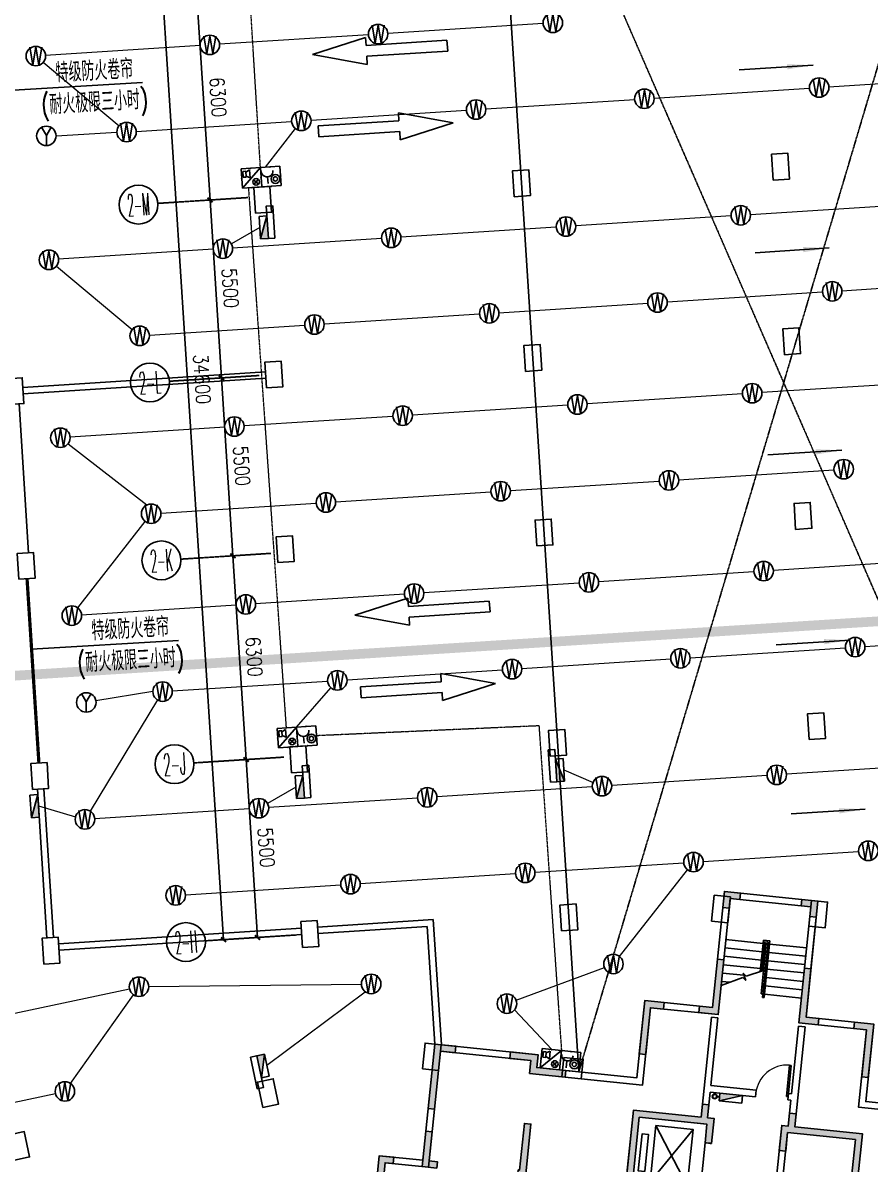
# Model space of a CAD drawing. Extents: x -781653 to 929899, y -292639 to -18670.
# Drawn here: x -193095 to -166968, y -171600 to -136385 of the extents above; entities that cross this region are included whole.
import ezdxf
from ezdxf.enums import TextEntityAlignment as Align

# ---------------------------------------------------------------- set-up
doc = ezdxf.new("R2010")
doc.units = 0
doc.header["$LTSCALE"] = 10
doc.header["$MEASUREMENT"] = 0
for name, pattern in [('ACAD_ISO11W100', [33.5, 12, -3, 12, -3, 0.5, -3]), ('BORDER', [1.75, 0.5, -0.25, 0.5, -0.25, 0, -0.25]), ('CENTER', [2, 1.25, -0.25, 0.25, -0.25]), ('DASH', [0.35, 0.25, -0.1]), ('DASHED', [0.75, 0.5, -0.25])]:
    doc.linetypes.add(name, pattern=pattern)
doc.layers.get('0').update_dxf_attribs({"linetype": 'CONTINUOUS'})
doc.layers.get('Defpoints').update_dxf_attribs({"linetype": 'CONTINUOUS'})
for name, color, linetype in [('A-STAIRS', 9, 'CONTINUOUS'), ('AXIS', 3, 'CONTINUOUS'), ('AXIS_TEXT', 7, 'CONTINUOUS'), ('COLU', 1, 'CONTINUOUS'), ('DIM_ELEV', 3, 'CONTINUOUS'), ('DIM_SYMB', 3, 'CONTINUOUS'), ('DOTE', 8, 'CENTER'), ('HT-TEXT', 7, 'CONTINUOUS'), ('JPS-X', 1, 'BORDER'), ('JPS-XHS', 7, 'CONTINUOUS'), ('PUB_DIM', 3, 'CONTINUOUS'), ('RD-equip', 3, 'CONTINUOUS'), ('road', 7, 'CONTINUOUS'), ('solid', 252, 'CONTINUOUS'), ('STAIR', 9, 'CONTINUOUS'), ('TEXT', 7, 'CONTINUOUS'), ('wall', 8, 'CONTINUOUS'), ('wall-jg', 7, 'CONTINUOUS'), ('WINDOW', 4, 'CONTINUOUS'), ('消防加墙', 2, 'CONTINUOUS'), ('结构墙', 7, 'CONTINUOUS'), ('行车方向', 4, 'CONTINUOUS'), ('行车线', 207, 'CONTINUOUS')]:
    doc.layers.add(name, color=color, linetype=linetype)
doc.layers.add('RD-line', color=2, linetype='CONTINUOUS', lineweight=0)
doc.layers.get('DOTE').off()
doc.styles.add('_TCH_AXIS', font='COMPLEX', dxfattribs={"bigfont": 'GBCBIG'})
doc.styles.add('COMPLEX', font='COMPLEX')
doc.styles.add('DIM_FONT', font='SIMPLEX', dxfattribs={"width": 0.8, "bigfont": 'HZTXT'})
doc.styles.add('FS1', font='txt4', dxfattribs={"width": 0.8, "bigfont": 'fstxt'})
doc.styles.add('FS2', font='tjromans.shx', dxfattribs={"width": 0.8, "bigfont": 'tjhztxt.shx'})
doc.styles.get("Standard").update_dxf_attribs({"font": 'GBENOR', "bigfont": 'GBCBIG'})
doc.dimstyles.new('DIMN300', dxfattribs={"dimscale": 3, "dimtxt": 300, "dimasz": 100, "dimexe": 250, "dimexo": 300, "dimgap": 150, "dimtad": 1, "dimdec": 0, "dimzin": 0, "dimdsep": 46, "dimtxsty": 'DIM_FONT', "dimblk": 'ARCHTICK', "dimcen": 0.09, "dimclrt": 7, "dimazin": 2, "dimtfac": 1, "dimtdec": 0, "dimtix": 1, "dimtmove": 2, "dimatfit": 3, "dimfxl": 0, "dimtolj": 1, "dimtzin": 0, "dimarcsym": 0})

# ---------------------------------------------------------------- blocks, each defined once
blk = doc.blocks.new('FF')
at = {"linetype": 'Continuous'}
for radius in [75, 60]:
    blk.add_circle((0, 0), radius, dxfattribs=at)
blk = doc.blocks.new('DXHS')
at = {"layer": 'JPS-XHS'}
blk.add_hatch(color=256, dxfattribs=at).paths.add_polyline_path([(-350, 240), (-350, 0), (350, 0)])
at = {"layer": 'JPS-XHS', "linetype": 'Continuous'}
for p, q in [((-350, 240), (-350, 0)), ((-350, 240), (350, 240)), ((-350, 0), (350, 0)), ((350, 240), (350, 0))]:
    blk.add_line(p, q, dxfattribs=at)
at = {"layer": 'JPS-XHS'}
blk.add_line((-350, 240), (350, 0), dxfattribs=at)
blk = doc.blocks.new('$DorLib2D$00000001')
for p, q in [((0.45, 0.975), (0.5, 0.975)), ((0.45, 0), (0.45, 0.975)), ((0.5, 0), (0.5, 0.975)), ((0.5, 0), (0.45, 0))]:
    blk.add_line(p, q)
at = {"lineweight": 13}
blk.add_arc((0.475, 0), 0.975, 91.4693, 180, dxfattribs=at)
blk = doc.blocks.new('A$C48097694')
at = {"layer": 'DIM_SYMB', "color": 8}
blk.add_lwpolyline([(11850, 13670, 0, 0, 0), (11850, 15593, 0, 0, 0), (10550, 15593, 0, 0, 0), (10550, 14750, 80, 0, 0), (10550, 14450, 0, 0, 0)], format="xyseb", dxfattribs=at)
at = {"layer": 'JPS-X', "color": 8, "const_width": 50}
blk.add_lwpolyline([(10175, 10380), (10250, 10380)], dxfattribs=at)
at = {"layer": 'STAIR', "color": 8}
for p, q in [((11100, 15230), (9950, 15230)), ((11300, 15330), (11100, 15330)), ((11100, 15330), (11100, 14352)), ((11250, 15280), (11150, 15280)), ((11150, 15280), (11150, 14374)), ((11200, 15230), (11150, 15230)), ((11200, 15230), (11200, 13670)), ((11200, 15230), (11250, 15230)), ((11200, 15230), (11200, 14397)), ((11250, 15280), (11250, 13570)), ((11300, 15330), (11300, 13570)), ((11300, 15230), (12450, 15230)), ((11100, 14970), (9950, 14970)), ((11200, 14970), (11150, 14970)), ((11200, 14970), (11250, 14970)), ((11300, 14970), (12450, 14970)), ((11100, 14710), (9950, 14710)), ((11100, 14450), (9950, 14450)), ((11200, 14710), (11150, 14710)), ((11200, 14450), (11150, 14450)), ((11200, 14710), (11250, 14710)), ((11200, 14450), (11250, 14450)), ((11300, 14710), (12450, 14710)), ((11300, 14450), (12450, 14450)), ((10613, 14190), (9950, 14190)), ((9950, 13804), (10582, 14119)), ((10582, 14119), (10688, 14037)), ((10688, 14037), (10583, 14253)), ((10583, 14253), (10689, 14172)), ((10689, 14172), (11200, 14397)), ((11200, 14190), (11250, 14190)), ((11300, 14190), (12450, 14190)), ((10203, 13930), (9950, 13930)), ((11200, 13930), (11250, 13930)), ((11300, 13930), (12450, 13930)), ((11200, 13670), (11250, 13670)), ((11250, 13570), (11300, 13570)), ((11300, 13670), (12450, 13670)), ((8390, 9300), (9540, 7550)), ((8390, 7550), (9540, 9300)), ((9950, 8925), (9950, 7925))]:
    blk.add_line(p, q, dxfattribs=at)
for points in [[(9540, 7550), (9540, 9300), (8390, 9300), (8390, 7550)], [(8190, 7850), (8190, 9000), (7990, 9000), (7990, 7850)]]:
    blk.add_lwpolyline(points, close=True, dxfattribs=at)
at = {"layer": 'wall', "color": 8}
for p, q in [((9750, 12800), (9750, 10600)), ((9950, 12800), (9750, 12800)), ((9950, 12800), (9950, 10700)), ((12450, 10700), (12450, 12800)), ((12450, 12800), (12650, 12800)), ((12650, 10600), (12650, 12800)), ((9750, 10600), (9750, 9700)), ((11350, 10700), (9950, 10700)), ((11350, 10500), (11350, 10700)), ((12450, 10700), (12350, 10700)), ((12350, 10700), (12350, 10500)), ((12650, 9700), (12650, 10600)), ((9950, 10500), (11350, 10500)), ((9950, 10500), (9950, 9700)), ((12350, 10500), (12450, 10500)), ((12450, 9700), (12450, 10500)), ((7650, 9700), (7650, 7150)), ((9750, 9700), (7650, 9700)), ((10150, 9700), (9950, 9700)), ((10150, 8925), (10150, 9700)), ((12250, 9700), (12250, 7350)), ((12250, 9700), (12450, 9700)), ((7850, 9500), (7850, 7350)), ((9850, 9500), (7850, 9500)), ((9950, 9500), (9850, 9500)), ((9950, 9500), (9950, 8925)), ((12450, 9500), (12450, 7350)), ((12450, 9500), (12550, 9500)), ((9950, 8925), (10150, 8925))]:
    blk.add_line(p, q, dxfattribs=at)
at = {"layer": 'wall-jg', "color": 8}
for p, q in [((9750, 9700), (9750, 10100)), ((9750, 10100), (9950, 10100)), ((9950, 10100), (9950, 9700)), ((12450, 9700), (12450, 10100)), ((12450, 10100), (12650, 10100)), ((12650, 10100), (12650, 9700)), ((7650, 7150), (7650, 9700)), ((9750, 9700), (7650, 9700)), ((10150, 9700), (9950, 9700)), ((10150, 8925), (10150, 9700)), ((12250, 8925), (12250, 9700)), ((12250, 9700), (12450, 9700)), ((7850, 9500), (9950, 9500)), ((7850, 7350), (7850, 9500)), ((9950, 9500), (9950, 8925)), ((12450, 9500), (12450, 8925)), ((10150, 8925), (9950, 8925)), ((12250, 8925), (12450, 8925))]:
    blk.add_line(p, q, dxfattribs=at)
at = {"layer": 'WINDOW', "color": 8, "linetype": 'DASH'}
blk.add_line((10150, 8925), (9950, 8925), dxfattribs=at)
at = {"layer": 'JPS-X', "color": 8}
blk.add_blockref('FF', (10100, 10380), dxfattribs=at)
at = {"layer": 'JPS-XHS', "color": 8, "xscale": -0.9999999999999998, "rotation": 180}
blk.add_blockref('DXHS', (10600, 10500), dxfattribs=at)
at = {"layer": 'WINDOW', "color": 8, "xscale": 1000, "yscale": 1000, "zscale": -1000}
blk.add_blockref('$DorLib2D$00000001', (11850, 10600), dxfattribs=at)
blk = doc.blocks.new('A$C2AE17321')
at = {"layer": 'solid'}
h = blk.add_hatch(color=256, dxfattribs=at)
h.paths.add_polyline_path([(9850, 16700), (9750, 16700), (9750, 16600), (9850, 16600)])
h.paths.add_polyline_path([(10250, 16700), (9850, 16700), (9850, 16600), (10250, 16600)])
h.paths.add_polyline_path([(10250, 16600), (9850, 16600), (9850, 16200), (9950, 16200), (9950, 16500), (10250, 16500)])
h.paths.add_polyline_path([(9850, 16600), (9750, 16600), (9750, 16200), (9850, 16200)])
h = blk.add_hatch(color=256, dxfattribs=at)
h.paths.add_polyline_path([(12550, 16700), (12150, 16700), (12150, 16600), (12550, 16600)])
h.paths.add_polyline_path([(12650, 16700), (12550, 16700), (12550, 16600), (12650, 16600)])
h.paths.add_polyline_path([(12650, 16600), (12550, 16600), (12550, 16200), (12650, 16200)])
h.paths.add_polyline_path([(12550, 16600), (12150, 16600), (12150, 16500), (12450, 16500), (12450, 16200), (12550, 16200)])
for points in [[(9350, 13100), (9350, 12900), (9950, 12900), (9950, 14400), (9950, 14600), (9750, 14600), (9750, 13100)], [(12650, 13100), (12650, 14600), (12450, 14600), (12450, 14400), (12450, 12900), (13050, 12900), (13050, 13100)], [(7650, 13100), (7650, 11450), (7850, 11450), (7850, 12900), (8250, 12900), (8250, 13100)], [(14550, 12900), (14550, 11450), (14750, 11450), (14750, 13100), (14150, 13100), (14150, 12900)], [(1350, 11100), (1350, 9100), (1550, 9100), (1550, 10900), (2000, 10900), (2000, 11100)], [(4550, 10700), (4550, 11100), (3700, 11100), (3700, 10900), (4350, 10900), (4350, 10500), (5450, 10500), (5450, 10700)], [(9950, 8925), (10150, 8925), (10150, 9700), (9950, 9700), (9950, 10100), (9750, 10100), (9750, 9700), (7650, 9700), (7650, 7150), (10150, 7150), (10150, 7925), (9950, 7925), (9950, 7350), (7850, 7350), (7850, 9500), (9950, 9500)], [(12450, 8925), (12250, 8925), (12250, 9700), (12450, 9700), (12450, 10100), (12650, 10100), (12650, 9700), (14750, 9700), (14750, 7150), (12250, 7150), (12250, 7925), (12450, 7925), (12450, 7350), (14550, 7350), (14550, 9500), (12450, 9500)], [(4350, 7500), (4300, 7500), (4300, 7300), (4550, 7300), (4550, 8950), (4350, 8950)], [(1550, 7500), (1550, 8400), (1350, 8400), (1350, 7300), (1800, 7300), (1800, 7500)], [(0, 7500), (0, 5500), (200, 5500), (200, 7300), (450, 7300), (450, 7500)]]:
    blk.add_hatch(color=256, dxfattribs=at).paths.add_polyline_path(points)
at = {"layer": 'wall-jg'}
for points in [[(9750, 16200), (9950, 16200), (9950, 16500), (10250, 16500), (10250, 16700), (9750, 16700), (9750, 16200)], [(12650, 16200), (12450, 16200), (12450, 16500), (12150, 16500), (12150, 16700), (12650, 16700), (12650, 16200)], [(8250, 13100), (7650, 13100), (7650, 11450), (7850, 11450), (7850, 12900), (8250, 12900), (8250, 13100)], [(14150, 13100), (14750, 13100), (14750, 11450), (14550, 11450), (14550, 12900), (14150, 12900), (14150, 13100)], [(9950, 8925), (10150, 8925), (10150, 9700), (9950, 9700), (9950, 10100), (9750, 10100), (9750, 9700), (7650, 9700), (7650, 7150), (10150, 7150), (10150, 7925), (9950, 7925), (9950, 7350), (7850, 7350), (7850, 9500), (9950, 9500), (9950, 8925)], [(12450, 8925), (12250, 8925), (12250, 9700), (12450, 9700), (12450, 10100), (12650, 10100), (12650, 9700), (14750, 9700), (14750, 7150), (12250, 7150), (12250, 7925), (12450, 7925), (12450, 7350), (14550, 7350), (14550, 9500), (12450, 9500), (12450, 8925)], [(4300, 7500), (4300, 7300), (4550, 7300), (4550, 8950), (4350, 8950), (4350, 7500), (4300, 7500)]]:
    blk.add_lwpolyline(points, dxfattribs=at)
for points in [[(9750, 14600), (9750, 13100), (9350, 13100), (9350, 12900), (9950, 12900), (9950, 14400), (9950, 14400), (9950, 14600)], [(12450, 14600), (12650, 14600), (12650, 13100), (13050, 13100), (13050, 12900), (12450, 12900), (12450, 14400), (12450, 14400)], [(1350, 11100), (1350, 9100), (1550, 9100), (1550, 10900), (2000, 10900), (2000, 11100)], [(5450, 10500), (4350, 10500), (4350, 10900), (3700, 10900), (3700, 11100), (4550, 11100), (4550, 10700), (5450, 10700)], [(1550, 7500), (1800, 7500), (1800, 7300), (1350, 7300), (1350, 8400), (1550, 8400)], [(450, 7300), (200, 7300), (200, 5500), (0, 5500), (0, 7500), (450, 7500)]]:
    blk.add_lwpolyline(points, close=True, dxfattribs=at)
blk = doc.blocks.new('_ARROW')
blk.add_solid([(0, 0), (-1, 0.1), (-1, -0.1)])
blk = doc.blocks.new('A$C1C157CE4')
at = {"layer": '行车线', "linetype": 'DASH', "ltscale": 3000}
for points in [[(4167, 2967), (1667, 2967), (1667, 3217), (0, 2800), (1667, 2383), (1667, 2633), (4167, 2633)], [(2531, 833), (2531, 583), (31, 583), (31, 250), (2531, 250), (2531, 0), (4198, 417)]]:
    blk.add_lwpolyline(points, close=True, dxfattribs=at)
blk = doc.blocks.new('A$C7EC620A8')
at = {"layer": 'COLU'}
for points in [[(179335, 78697), (179834, 78729), (179783, 79527), (179284, 79495), (179335, 78697)], [(171352, 78183), (171851, 78215), (171799, 79014), (171300, 78982), (171352, 78183)], [(163368, 77670), (163867, 77702), (163816, 78500), (163317, 78468), (163368, 77670)], [(179682, 73308), (180181, 73340), (180129, 74139), (179630, 74106), (179682, 73308)], [(171698, 72794), (172197, 72827), (172146, 73625), (171647, 73593), (171698, 72794)], [(163715, 72281), (164214, 72313), (164162, 73111), (163663, 73079), (163715, 72281)], [(155731, 71767), (156230, 71799), (156179, 72598), (155680, 72565), (155731, 71767)], [(180028, 67919), (180527, 67951), (180476, 68750), (179977, 68718), (180028, 67919)], [(172045, 67406), (172544, 67438), (172493, 68236), (171994, 68204), (172045, 67406)], [(164061, 66892), (164560, 66924), (164509, 67722), (164010, 67690), (164061, 66892)], [(156078, 66378), (156577, 66410), (156526, 67209), (156027, 67177), (156078, 66378)], [(180446, 61433), (180945, 61465), (180893, 62263), (180394, 62231), (180446, 61433)], [(172462, 60919), (172961, 60951), (172910, 61749), (172411, 61717), (172462, 60919)], [(164479, 60405), (164978, 60437), (164926, 61236), (164427, 61204), (164479, 60405)], [(156495, 59892), (156994, 59924), (156943, 60722), (156444, 60690), (156495, 59892)], [(172809, 55530), (173308, 55562), (173257, 56361), (172758, 56328), (172809, 55530)], [(177436, 55833), (177933, 55782), (178015, 56578), (177518, 56629), (177436, 55833)], [(180435, 55674), (180933, 55623), (181015, 56419), (180517, 56470), (180435, 55674)], [(164826, 55016), (165325, 55049), (165273, 55847), (164774, 55815), (164826, 55016)], [(156842, 54503), (157341, 54535), (157290, 55333), (156791, 55301), (156842, 54503)], [(168521, 51272), (169019, 51220), (169101, 52016), (168603, 52067), (168521, 51272)], [(172881, 51627), (173478, 51565), (173416, 50969), (172819, 51030)], [(163597, 50084), (164086, 50188), (163920, 50970), (163430, 50866), (163597, 50084)], [(155459, 49170), (156241, 49336), (156408, 48554), (155625, 48387)]]:
    blk.add_lwpolyline(points, close=True, dxfattribs=at)
blk = doc.blocks.new('_ArchTick')
at = {"color": 0, "linetype": 'ByBlock', "const_width": 0.4}
blk.add_lwpolyline([(-0.5, -0.5), (0.5, 0.5)], dxfattribs=at)
blk = doc.blocks.new('*D306')
at = {"layer": 'Defpoints', "color": 0}
for p in [(163220, 91339), (162009, 84948), (163624, 85052)]:
    blk.add_point(p, dxfattribs=at)
at = {"layer": 'PUB_DIM', "color": 0, "lineweight": -2}
for p, q in [((162771, 91310), (161231, 91211)), ((161605, 91235), (162009, 84948)), ((163175, 85023), (161635, 84924))]:
    blk.add_line(p, q, dxfattribs=at)
at = {"layer": 'PUB_DIM', "color": 0, "lineweight": -2, "xscale": 150, "yscale": 150, "zscale": 150}
for p, rotation in [((161605, 91235), 93.68132167065988), ((162009, 84948), 273.6813216706599)]:
    blk.add_blockref('_ArchTick', p, dxfattribs=dict(at, rotation=rotation))
at = {"layer": 'PUB_DIM', "color": 7, "insert": (162256, 88120), "char_height": 450, "attachment_point": 5, "rotation": 273.6813, "style": 'DIM_FONT'}
blk.add_mtext('\\A1;6300', dxfattribs=at)
blk = doc.blocks.new('*D307')
at = {"layer": 'Defpoints', "color": 0}
for p in [(163624, 85052), (162362, 79459), (163978, 79563)]:
    blk.add_point(p, dxfattribs=at)
at = {"layer": 'PUB_DIM', "color": 0, "lineweight": -2}
for p, q in [((163175, 85023), (161635, 84924)), ((162009, 84948), (162362, 79459)), ((163529, 79534), (161988, 79435))]:
    blk.add_line(p, q, dxfattribs=at)
at = {"layer": 'PUB_DIM', "color": 0, "lineweight": -2, "xscale": 150, "yscale": 150, "zscale": 150}
for p, rotation in [((162009, 84948), 93.68132167065988), ((162362, 79459), 273.6813216706599)]:
    blk.add_blockref('_ArchTick', p, dxfattribs=dict(at, rotation=rotation))
at = {"layer": 'PUB_DIM', "color": 7, "insert": (162635, 82232), "char_height": 450, "attachment_point": 5, "rotation": 273.6813, "style": 'DIM_FONT'}
blk.add_mtext('\\A1;5500', dxfattribs=at)
blk = doc.blocks.new('*D308')
at = {"layer": 'Defpoints', "color": 0}
for p in [(164331, 74074), (163120, 67683), (164735, 67787)]:
    blk.add_point(p, dxfattribs=at)
at = {"layer": 'PUB_DIM', "color": 0, "lineweight": -2}
for p, q in [((163882, 74045), (162341, 73946)), ((162716, 73970), (163120, 67683)), ((164286, 67758), (162746, 67659))]:
    blk.add_line(p, q, dxfattribs=at)
at = {"layer": 'PUB_DIM', "color": 0, "lineweight": -2, "xscale": 150, "yscale": 150, "zscale": 150}
for p, rotation in [((162716, 73970), 93.68132167065988), ((163120, 67683), 273.6813216706599)]:
    blk.add_blockref('_ArchTick', p, dxfattribs=dict(at, rotation=rotation))
at = {"layer": 'PUB_DIM', "color": 7, "insert": (163367, 70856), "char_height": 450, "attachment_point": 5, "rotation": 273.6813, "style": 'DIM_FONT'}
blk.add_mtext('\\A1;6300', dxfattribs=at)
blk = doc.blocks.new('*D309')
at = {"layer": 'Defpoints', "color": 0}
for p in [(164735, 67787), (163473, 62195), (165088, 62299)]:
    blk.add_point(p, dxfattribs=at)
at = {"layer": 'PUB_DIM', "color": 0, "lineweight": -2}
for p, q in [((164286, 67758), (162746, 67659)), ((163120, 67683), (163473, 62195)), ((164639, 62270), (163099, 62171))]:
    blk.add_line(p, q, dxfattribs=at)
at = {"layer": 'PUB_DIM', "color": 0, "lineweight": -2, "xscale": 150, "yscale": 150, "zscale": 150}
for p, rotation in [((163120, 67683), 93.68132167043301), ((163473, 62195), 273.681321670433)]:
    blk.add_blockref('_ArchTick', p, dxfattribs=dict(at, rotation=rotation))
at = {"layer": 'PUB_DIM', "color": 7, "insert": (163746, 64968), "char_height": 450, "attachment_point": 5, "rotation": 273.6813, "style": 'DIM_FONT'}
blk.add_mtext('\\A1;5500', dxfattribs=at)
blk = doc.blocks.new('_AXISO')
blk.add_circle((0, 0), 0.5)
at = {"layer": 'AXIS_TEXT', "style": 'COMPLEX', "width": 1.041667}
blk.add_attdef('A', text='', height=0.56, dxfattribs=at).set_placement((-0.25, -0.28), (0.25, -0.28), align=Align.FIT)
blk = doc.blocks.new('*D310')
at = {"layer": 'Defpoints', "color": 0}
for p in [(163978, 79563), (162716, 73970), (164331, 74074)]:
    blk.add_point(p, dxfattribs=at)
at = {"layer": 'PUB_DIM', "color": 0, "lineweight": -2}
for p, q in [((163529, 79534), (161988, 79435)), ((162362, 79459), (162716, 73970)), ((163882, 74045), (162341, 73946))]:
    blk.add_line(p, q, dxfattribs=at)
at = {"layer": 'PUB_DIM', "color": 0, "lineweight": -2, "xscale": 150, "yscale": 150, "zscale": 150}
for p, rotation in [((162362, 79459), 93.68132167065988), ((162716, 73970), 273.6813216706599)]:
    blk.add_blockref('_ArchTick', p, dxfattribs=dict(at, rotation=rotation))
at = {"layer": 'PUB_DIM', "color": 7, "insert": (162988, 76744), "char_height": 450, "attachment_point": 5, "rotation": 273.6813, "style": 'DIM_FONT'}
blk.add_mtext('\\A1;5500', dxfattribs=at)
blk = doc.blocks.new('*D311')
at = {"layer": 'Defpoints', "color": 0}
for p in [(162867, 96827), (162425, 62127), (165088, 62299)]:
    blk.add_point(p, dxfattribs=at)
at = {"layer": 'PUB_DIM', "color": 0, "lineweight": -2}
for p, q in [((162418, 96798), (159829, 96632)), ((160203, 96656), (162425, 62127)), ((164639, 62270), (162051, 62103))]:
    blk.add_line(p, q, dxfattribs=at)
at = {"layer": 'PUB_DIM', "color": 0, "lineweight": -2, "xscale": 150, "yscale": 150, "zscale": 150}
for p, rotation in [((160203, 96656), 93.68132167043255), ((162425, 62127), 273.6813216704325)]:
    blk.add_blockref('_ArchTick', p, dxfattribs=dict(at, rotation=rotation))
at = {"layer": 'PUB_DIM', "color": 7, "insert": (161763, 79421), "char_height": 450, "attachment_point": 5, "rotation": 273.6813, "style": 'DIM_FONT'}
blk.add_mtext('\\A1;34600', dxfattribs=at)
blk = doc.blocks.new('yy')
at = {"layer": 'RD-equip'}
blk.add_circle((0, 0), 200, dxfattribs=at)
at = {"layer": 'RD-equip', "color": 4, "style": 'FS1', "width": 0.8}
blk.add_attdef('Y', text='', height=360, dxfattribs=at).set_placement((0, 0), align=Align.MIDDLE)
blk = doc.blocks.new('$equip$00001630')
for p, q in [((-0.5, 0), (-0.5, -1)), ((0.5, 0), (-0.5, 0)), ((0.5, -1), (0.5, 0)), ((-0.169, -0.5), (-0.169, -0.85)), ((-0.5, -1), (0.5, -1))]:
    blk.add_line(p, q)
for radius in [0.226, 0.113]:
    blk.add_circle((0.227, -0.64), radius)
blk.add_arc((-0.169, -0.2), 0.3, 180, 0)
for p in [(0, 0), (-0.5, -0.5), (0.5, -0.5), (0, -1)]:
    blk.add_point(p)
at = {"flags": 9}
blk.add_attdef('A', (0, 0), '', height=0.00002, dxfattribs=at)
blk.add_attdef('B', text='', height=0.4, dxfattribs=at).set_placement((0.884, -0.7), align=Align.MIDDLE_CENTER)
blk = doc.blocks.new('$equip$00001636')
for p, q in [((0.5, 0), (-0.5, 0)), ((0.5, 0), (-0.5, -1)), ((-0.5, 0), (-0.5, -1)), ((0.5, -1), (0.5, 0)), ((-0.417, -0.135, 0), (-0.417, -0.435, 0)), ((-0.269, -0.135, 0), (-0.417, -0.135, 0)), ((-0.417, -0.435, 0), (-0.269, -0.435, 0)), ((-0.269, -0.185, 0), (-0.069, -0.085, 0)), ((-0.269, -0.435, 0), (-0.269, -0.135, 0)), ((-0.069, -0.485, 0), (-0.269, -0.385, 0)), ((-0.069, -0.085, 0), (-0.069, -0.485, 0)), ((-0.5, -1), (0.5, -1)), ((0.105, -0.602), (0.344, -0.841)), ((0.105, -0.841), (0.344, -0.602))]:
    blk.add_line(p, q)
blk.add_circle((0.225, -0.722), 0.169)
for p in [(0, 0), (-0.5, -0.5), (0.5, -0.5), (0, -1)]:
    blk.add_point(p)
at = {"flags": 9}
blk.add_attdef('A', (0, 0), '', height=0.00002, dxfattribs=at)
blk.add_attdef('B', text='', height=0.4, dxfattribs=at).set_placement((0.884, -0.7), align=Align.MIDDLE_CENTER)
blk = doc.blocks.new('sdfgsdgsdgdsg')
at = {"layer": 'RD-equip', "xscale": 600, "yscale": 600, "zscale": 600, "rotation": 359.9999999999889}
for name, p in [('$equip$00001636', (-300, 600)), ('$equip$00001630', (300, 600))]:
    blk.add_blockref(name, p, dxfattribs=at)
blk = doc.blocks.new('A$C447C5B7F')
at = {"layer": 'AXIS', "linetype": 'ByBlock'}
for p, q in [((163175.4, 85022.8), (160402.5, 84844.4)), ((163528.5, 79534.1), (160755.7, 79355.7)), ((163881.7, 74045.5), (161108.8, 73867.1)), ((164286.2, 67758.5), (161513.3, 67580.1)), ((164639.3, 62269.8), (161866.4, 62091.4))]:
    blk.add_line(p, q, dxfattribs=at)
ref = blk.add_blockref('_AXISO', (159803.8, 84805.9), dxfattribs=dict(at, xscale=1200.000000000029, yscale=1200.000000000001, zscale=1200, rotation=3.681324481272705))
ref.add_attrib('A', '2-M', dxfattribs={"layer": 'AXIS_TEXT', "linetype": 'ByBlock', "height": 678.82, "rotation": 3.68132, "style": '_TCH_AXIS', "width": 0.313433}).set_placement((159486.8, 84445.4), (160164.3, 84488.9), align=Align.FIT)
ref = blk.add_blockref('_AXISO', (160156.9, 79317.2), dxfattribs=dict(at, xscale=1200.000000000029, yscale=1200.000000000001, zscale=1200, rotation=3.681324481272705))
ref.add_attrib('A', '2-L', dxfattribs={"layer": 'AXIS_TEXT', "linetype": 'ByBlock', "height": 678.82, "rotation": 3.68132, "style": '_TCH_AXIS', "width": 0.344262}).set_placement((159840, 78956.7), (160517.4, 79000.3), align=Align.FIT)
ref = blk.add_blockref('_AXISO', (160510, 73828.6), dxfattribs=dict(at, xscale=1200.000000000029, yscale=1200.000000000001, zscale=1200, rotation=3.681324481272705))
ref.add_attrib('A', '2-K', dxfattribs={"layer": 'AXIS_TEXT', "linetype": 'ByBlock', "height": 678.82, "rotation": 3.68132, "style": '_TCH_AXIS', "width": 0.323077}).set_placement((160193.1, 73468.1), (160870.5, 73511.6), align=Align.FIT)
ref = blk.add_blockref('_AXISO', (160914.5, 67541.6), dxfattribs=dict(at, xscale=1200.000000000029, yscale=1200.000000000001, zscale=1200, rotation=3.681324481272705))
ref.add_attrib('A', '2-J', dxfattribs={"layer": 'AXIS_TEXT', "linetype": 'ByBlock', "height": 678.82, "rotation": 3.68132, "style": '_TCH_AXIS', "width": 0.368421}).set_placement((160597.6, 67181.1), (161275, 67224.6), align=Align.FIT)
ref = blk.add_blockref('_AXISO', (161267.7, 62052.9), dxfattribs=dict(at, xscale=1200.000000000029, yscale=1200.000000000001, zscale=1200, rotation=3.681324481272705))
ref.add_attrib('A', '2-H', dxfattribs={"layer": 'AXIS_TEXT', "linetype": 'ByBlock', "height": 678.82, "rotation": 3.68132, "style": '_TCH_AXIS', "width": 0.318182}).set_placement((160950.8, 61692.4), (161628.2, 61736), align=Align.FIT)
at = {"layer": 'PUB_DIM'}
for p1, distance, picture, middle in [((162866.8, 96827.3), -2668.9, '*D311', (161763.3, 79420.6)), ((164735.2, 67787.4), -1618.6, '*D309', (163745.7, 64968))]:
    dim = blk.add_aligned_dim(p1=p1, p2=(165088.4, 62298.7), distance=distance, dimstyle='DIMN300', override={"dimscale": 1.5}, dxfattribs=at)
    dim.commit()
    dim.dimension.update_dxf_attribs({"geometry": picture, "text_midpoint": middle})
for base, p1, p2, picture, middle in [((162009.2, 84947.8), (163220, 91338.7), (163624.5, 85051.7), '*D306', (162256.1, 88120.2)), ((162362.4, 79459.1), (163624.5, 85051.7), (163977.6, 79563), '*D307', (162634.9, 82232.3)), ((162715.5, 73970.5), (163977.6, 79563), (164330.7, 74074.4), '*D310', (162988, 76743.7)), ((163120, 67683.5), (164330.7, 74074.4), (164735.2, 67787.4), '*D308', (163366.8, 70855.9))]:
    dim = blk.add_linear_dim(base=base, p1=p1, p2=p2, angle=93.68132, dimstyle='DIMN300', override={"dimscale": 1.5}, dxfattribs=at)
    dim.commit()
    dim.dimension.update_dxf_attribs({"geometry": picture, "text_midpoint": middle})

msp = doc.modelspace()

# ---------------------------------------------------------------- linework, layer by layer
at = {"layer": 'A-STAIRS', "linetype": 'DASH', "ltscale": 5}
for p, q in [((-175953.5, -168754.8), (-162774, -124402.7)), ((-178656.9, -126737.3), (-159839.5, -170012.4))]:
    msp.add_line(p, q, dxfattribs=at)
at = {"layer": 'A-STAIRS'}
msp.add_line((-175953.5, -168754.8), (-178656.9, -126737.3), dxfattribs=at)
at = {"layer": 'DIM_ELEV', "linetype": 'ByBlock'}
for points in [[(-168729.2, -137690.5), (-171004.1, -137836.8)], [(-168235.8, -143331.3), (-170510.7, -143477.7)], [(-167845.8, -149572.2), (-170120.7, -149718.6)], [(-167588.7, -155427.4), (-169863.6, -155573.8)], [(-167123.7, -160648), (-169398.6, -160794.4)]]:
    msp.add_lwpolyline(points, dxfattribs=at)
at = {"layer": 'HT-TEXT'}
for p, q in [((-189407.1, -138226.6), (-193933.6, -138492.6)), ((-188299.5, -155441.3), (-192826.1, -155707.3))]:
    msp.add_line(p, q, dxfattribs=at)
at = {"layer": 'RD-line', "color": 1, "linetype": 'ACAD_ISO11W100', "ltscale": 0.05}
for p, q in [((-185768.9, -140849.8), (-186065.2, -136008.1)), ((-186140.3, -141477.2), (-184976.9, -158136.4)), ((-184038.7, -158371.6), (-177181.5, -158065.7)), ((-177181.5, -158065.7), (-176486.4, -168095.3))]:
    msp.add_line(p, q, dxfattribs=at)
at = {"layer": 'RD-line'}
for p, q in [((-177051.2, -136404), (-181841.3, -136712.2)), ((-182440.1, -136750.7), (-187030.6, -137046.1)), ((-187629.4, -137084.6), (-192395.7, -137391.3)), ((-192465.2, -137603.2), (-190126.6, -139562.7)), ((-168241.4, -138362.1), (-163451.3, -138053.9)), ((-173630.3, -138708.8), (-168840.2, -138400.6)), ((-184208.4, -139389.4), (-179418.3, -139081.2)), ((-178819.5, -139042.7), (-174229, -138747.3)), ((-189597.3, -139736.1), (-184807.2, -139427.9)), ((-192070.5, -139872.4), (-190196.6, -139755.4)), ((-185608.1, -140838.6), (-184690.7, -139646.4)), ((-166068.6, -142010.4), (-170659.1, -142305.8)), ((-171257.9, -142344.3), (-176048, -142652.5)), ((-185786.4, -142704.7), (-186664.7, -143204.1)), ((-176646.7, -142691), (-181436.8, -142999.2)), ((-182035.6, -143037.7), (-186626.1, -143333.1)), ((-187224.9, -143371.6), (-191991.2, -143678.3)), ((-192060.7, -143890.2), (-189722.1, -145849.7)), ((-167836.9, -144649.1), (-163046.8, -144340.9)), ((-173225.8, -144995.8), (-168435.7, -144687.6)), ((-178415, -145329.7), (-173824.5, -145034.3)), ((-183803.9, -145676.4), (-179013.8, -145368.2)), ((-189192.8, -146023.1), (-184402.7, -145714.9)), ((-165715.5, -147499.1), (-170306, -147794.4)), ((-170904.7, -147832.9), (-175694.8, -148141.1)), ((-176293.6, -148179.7), (-181083.7, -148487.9)), ((-181682.4, -148526.4), (-186273, -148821.7)), ((-186871.7, -148860.3), (-191638.1, -149166.9)), ((-191700.7, -149370.4), (-189269.9, -151261.1)), ((-172872.6, -150484.5), (-168082.5, -150176.3)), ((-178061.9, -150818.3), (-173471.4, -150523)), ((-183450.8, -151165.1), (-178660.7, -150856.9)), ((-188839.6, -151511.8), (-184049.5, -151203.6)), ((-191400.1, -154438), (-189323.2, -151767.8)), ((-165362.3, -152987.7), (-169952.8, -153283.1)), ((-170551.6, -153321.6), (-175341.7, -153629.8)), ((-175940.4, -153668.3), (-180730.5, -153976.5)), ((-181329.3, -154015), (-185919.8, -154310.4)), ((-186518.6, -154348.9), (-191285, -154655.6)), ((-167130.6, -155626.4), (-162340.5, -155318.2)), ((-172519.5, -155973.1), (-167729.4, -155664.9)), ((-183097.6, -156653.7), (-178307.5, -156345.5)), ((-177708.8, -156307), (-173118.3, -156011.6)), ((-188486.5, -157000.4), (-183696.4, -156692.2)), ((-189085.9, -157019.7), (-190842.6, -157304.4)), ((-184658.2, -158114.1), (-183594.6, -156898.7)), ((-188941.6, -157276.1), (-191024.1, -160705.4)), ((-176412.7, -159437.4), (-175512.8, -159818.9)), ((-164957.8, -159274.7), (-169548.3, -159570.1)), ((-170147.1, -159608.6), (-174937.2, -159916.8)), ((-184675.6, -159969), (-185553.9, -160468.4)), ((-175535.9, -159955.3), (-180326, -160263.5)), ((-192614.9, -160545.9), (-191468, -160878.3)), ((-180924.8, -160302), (-185515.3, -160597.4)), ((-186114.1, -160635.9), (-190880.4, -160942.6)), ((-172115, -162260.1), (-167324.9, -161951.9)), ((-177304.3, -162594), (-172713.8, -162298.6)), ((-182693.1, -162940.7), (-177903, -162632.5)), ((-174698.2, -165188.7), (-172599.6, -162515.4)), ((-188082, -163287.4), (-183291.9, -162979.2)), ((-177886.2, -166543.5), (-175164.5, -165529.4)), ((-194667.3, -167221.6), (-189807.7, -166187.6)), ((-189214.3, -166121.6), (-182655.4, -166042.7)), ((-191624.3, -169109.6), (-189687.4, -166370.1)), ((-185574.8, -168545), (-182540.5, -166280.2)), ((-177937, -166840.4), (-176784.9, -168065.3)), ((-197134.2, -170490.1), (-192090.9, -169417))]:
    msp.add_line(p, q, dxfattribs=at)
at = {"layer": 'RD-line', "linetype": 'DASHED', "const_width": 300}
msp.add_lwpolyline([(-196085.9, -156700.4), (-77969.3, -149259.1), (-76408, -175817.4), (-52452.8, -174022)], dxfattribs=at)
at = {"layer": 'wall'}
for p, q in [((-185610.4, -147152.6), (-193095, -147634.2)), ((-185597.6, -147352.2), (-193082.1, -147833.8)), ((-192917.2, -152733.3), (-193212.6, -148142.8)), ((-192352.7, -164621.6), (-192648.1, -160031)), ((-192153.1, -164608.7), (-192448.5, -160018.2)), ((-184007.1, -164285), (-180437.9, -164055.4)), ((-180437.9, -164055.4), (-180189.5, -167916.4)), ((-191990.6, -164798.7), (-184506.1, -164317.1)), ((-183994.3, -164484.6), (-180624.7, -164267.8)), ((-180624.7, -164267.8), (-180391.3, -167895.6)), ((-191977.8, -164998.3), (-184493.2, -164516.7))]:
    msp.add_line(p, q, dxfattribs=at)
at = {"layer": 'wall', "linetype": 'ByBlock'}
msp.add_line((-175856.5, -168764.8), (-175877, -168963.7), dxfattribs=at)
at = {"layer": 'wall'}
for points in [[(-175856.5, -168764.8), (-174165.4, -168939), (-173919.5, -166551.6), (-171830.6, -166766.7), (-171461.7, -163185.7), (-168577, -163482.8), (-168945.8, -167063.9), (-166856.9, -167279), (-167102.8, -169666.4), (-164019.1, -169984), (-163978.1, -169586.1), (-160794.9, -169914), (-157462.6, -170257.2)], [(-171676.9, -165274.6), (-171461.7, -163185.7), (-168577, -163482.8), (-168792.1, -165571.8)], [(-175877, -168963.7), (-173987, -169158.4), (-173741.1, -166771), (-171652.1, -166986.2), (-171283.3, -163405.1), (-168796.4, -163661.3), (-169165.3, -167242.3), (-167076.3, -167457.5), (-167322.2, -169844.9), (-163840.6, -170203.5), (-163799.7, -169805.6), (-160815.4, -170112.9), (-157483.1, -170456.2)], [(-171477.9, -165295.1), (-171283.3, -163405.1), (-168796.4, -163661.3), (-168991.1, -165551.3)], [(-182625.5, -176411.5), (-182307.9, -173327.8), (-182103, -171338.3), (-180760.1, -171476.6), (-180391.3, -167895.6), (-177208.1, -168223.4), (-177249.1, -168621.3), (-175856.5, -168764.8)], [(-182426.6, -176432), (-182109, -173348.3), (-181924.6, -171557.8), (-180581.7, -171696.1), (-180212.8, -168115), (-177427.6, -168401.9), (-177468.5, -168799.8), (-175877, -168963.7)]]:
    msp.add_lwpolyline(points, dxfattribs=at)
at = {"layer": 'WINDOW', "linetype": 'DASH', "ltscale": 2, "const_width": 100}
msp.add_lwpolyline([(-192599.6, -159226.3), (-192965.6, -153538)], dxfattribs=at)
at = {"layer": '消防加墙'}
for points in [[(-185324.8, -143025.8), (-185389, -142027.8), (-185588.6, -142040.7), (-185524.4, -143038.6)], [(-176829.3, -159814.9), (-176893.5, -158817), (-176693.9, -158804.2), (-176629.7, -159802.1)], [(-184214, -160290.1), (-184278.2, -159292.1), (-184477.8, -159305), (-184413.6, -160302.9)], [(-186078, -168294.3), (-185869.9, -169272.4), (-185674.3, -169230.7), (-185882.4, -168252.6)]]:
    msp.add_lwpolyline(points, close=True, dxfattribs=at)

# ---------------------------------------------------------------- block references
at = {"layer": 'DIM_ELEV', "linetype": 'ByBlock', "xscale": -800, "yscale": 799.9999999998568, "zscale": 799.9999999999998, "rotation": 183.6813216568283}
for p in [(-168729.2, -137690.5), (-168235.8, -143331.3), (-167845.8, -149572.2), (-167588.7, -155427.4), (-167123.7, -160648)]:
    msp.add_blockref('_ARROW', p, dxfattribs=at)
at = {"layer": 'DOTE'}
msp.add_blockref('A$C447C5B7F', (-349332.1, -226799.4), dxfattribs=at)
at = {"layer": 'JPS-X'}
for p, rotation in [((-185546.9, -142689.3), 93.6813216706599), ((-184436.1, -159953.6), 93.6813216706599), ((-192614.9, -160545.9), 93.6813216706599), ((-185809.6, -168595), 282.0126000740612)]:
    msp.add_blockref('DXHS', p, dxfattribs=dict(at, rotation=rotation))
at = {"layer": 'JPS-X', "xscale": -1, "rotation": 273.6813216706599}
msp.add_blockref('DXHS', (-176652.2, -159452.8), dxfattribs=at)
at = {"layer": 'RD-equip', "xscale": 1.5, "yscale": 1.5, "zscale": 1.5}
for p, values in [((-176751.8, -136384.7), {'Y': 'W'}), ((-182140.7, -136731.5), {'Y': 'W'}), ((-187330, -137065.3), {'Y': 'W'}), ((-192695.1, -137410.5), {'Y': 'W'}), ((-168540.8, -138381.4), {'Y': 'W'}), ((-173929.7, -138728.1), {'Y': 'W'}), ((-179118.9, -139062), {'Y': 'W'}), ((-184507.8, -139408.7), {'Y': 'W'}), ((-192370.5, -139872.4), {'Y': 'Y'}), ((-189896.6, -139755.4), {'Y': 'W'}), ((-170958.5, -142325), {'Y': 'W'}), ((-176347.3, -142671.7), {'Y': 'W'}), ((-181736.2, -143018.5), {'Y': 'W'}), ((-186925.5, -143352.3), {'Y': 'W'}), ((-192290.6, -143697.5), {'Y': 'W'}), ((-168136.3, -144668.4), {'Y': 'W'}), ((-173525.2, -145015.1), {'Y': 'W'}), ((-178714.4, -145349), {'Y': 'W'}), ((-184103.3, -145695.7), {'Y': 'W'}), ((-189492.1, -146042.4), {'Y': 'W'}), ((-170605.3, -147813.7), {'Y': 'W'}), ((-175994.2, -148160.4), {'Y': 'W'}), ((-181383.1, -148507.1), {'Y': 'W'}), ((-186572.3, -148841), {'Y': 'W'}), ((-191937.5, -149186.2), {'Y': 'W'}), ((-167783.2, -150157), {'Y': 'W'}), ((-173172, -150503.7), {'Y': 'W'}), ((-178361.3, -150837.6), {'Y': 'W'}), ((-183750.1, -151184.3), {'Y': 'W'}), ((-189139, -151531), {'Y': 'W'}), ((-170252.2, -153302.3), {'Y': 'W'}), ((-175641.1, -153649), {'Y': 'W'}), ((-181029.9, -153995.8), {'Y': 'W'}), ((-186219.2, -154329.6), {'Y': 'W'}), ((-191584.3, -154674.8), {'Y': 'W'}), ((-167430, -155645.7), {'Y': 'W'}), ((-172818.9, -155992.4), {'Y': 'W'}), ((-178008.1, -156326.3), {'Y': 'W'}), ((-183397, -156673), {'Y': 'W'}), ((-191138.7, -157352.4), {'Y': 'Y'}), ((-188785.9, -157019.7), {'Y': 'W'}), ((-169847.7, -159589.3), {'Y': 'W'}), ((-175236.6, -159936.1), {'Y': 'W'}), ((-180625.4, -160282.8), {'Y': 'W'}), ((-185814.7, -160616.6), {'Y': 'W'}), ((-191179.8, -160961.8), {'Y': 'W'}), ((-167025.5, -161932.7), {'Y': 'W'}), ((-172414.4, -162279.4), {'Y': 'W'}), ((-177603.6, -162613.3), {'Y': 'W'}), ((-182992.5, -162960), {'Y': 'W'}), ((-188381.4, -163306.7), {'Y': 'W'}), ((-174883.4, -165424.7), {'Y': 'W'}), ((-189514.3, -166125.2), {'Y': 'W'}), ((-182355.4, -166039.1), {'Y': 'W'}), ((-178167.3, -166648.2), {'Y': 'W'}), ((-191797.5, -169354.5), {'Y': 'W'})]:
    msp.add_blockref('yy', p, dxfattribs=at).add_auto_attribs(values)
at = {"layer": 'RD-line'}
for p, rotation in [((-185727.2, -141448.3), 3.994808700957096), ((-184616.4, -158712.6), 3.994808700957096), ((-176546.4, -168692.3), 354.2549856947174)]:
    msp.add_blockref('sdfgsdgsdgdsg', p, dxfattribs=dict(at, rotation=rotation))
at = {"layer": 'road'}
for rotation in [354.11935245812, 354.1193524577963]:
    msp.add_blockref('A$C48097694', (-182871.4, -178798.9), dxfattribs=dict(at, rotation=rotation))
at = {"layer": 'wall', "rotation": 354.11935245812}
msp.add_blockref('A$C2AE17321', (-182871.4, -178798.9), dxfattribs=at)
at = {"layer": '结构墙'}
msp.add_blockref('A$C7EC620A8', (-349293.1, -219932.3), dxfattribs=at)
at = {"layer": '行车方向', "rotation": 183.6813216704323}
for p in [(-180001.7, -136672.4), (-178696.5, -153978.5)]:
    msp.add_blockref('A$C1C157CE4', p, dxfattribs=at)

# ---------------------------------------------------------------- texts
at = {"layer": 'TEXT', "style": 'FS2', "width": 0.7}
for p in [(-190873.3, -138160.9), (-189765.7, -155375.7)]:
    msp.add_text('特级防火卷帘', height=600, rotation=3.20153, dxfattribs=at).set_placement(p, align=Align.CENTER)
for p in [(-192510.9, -139222.7, 0), (-191403.3, -156437.4, 0)]:
    msp.add_text('(耐火极限三小时)', height=600, rotation=3.20153, dxfattribs=at).set_placement(p)

doc.saveas('drawing.dxf')
